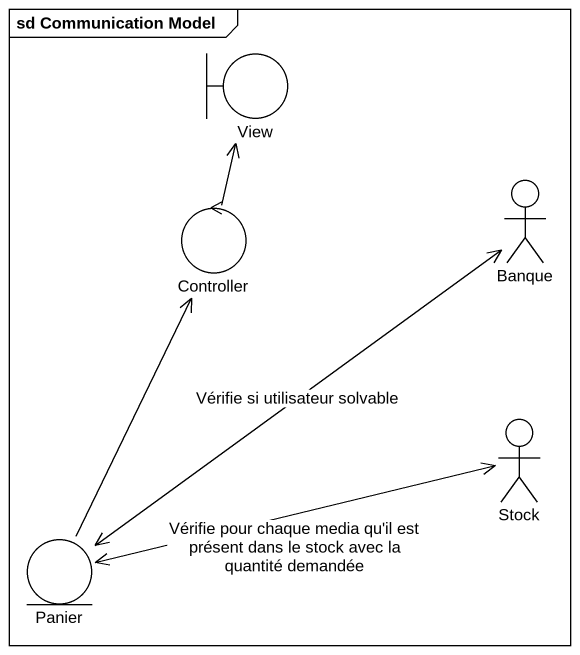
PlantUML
@startuml
mainframe sd Communication Model
boundary View
actor Banque
control Controller
actor Stock
entity Panier
Controller -up-> View
Panier <-up-> Banque : Vérifie si utilisateur solvable
Panier -up-> Controller
Panier <-right-> Stock : Vérifie pour chaque media qu'il est présent dans le stock avec la quantité demandée
@enduml
